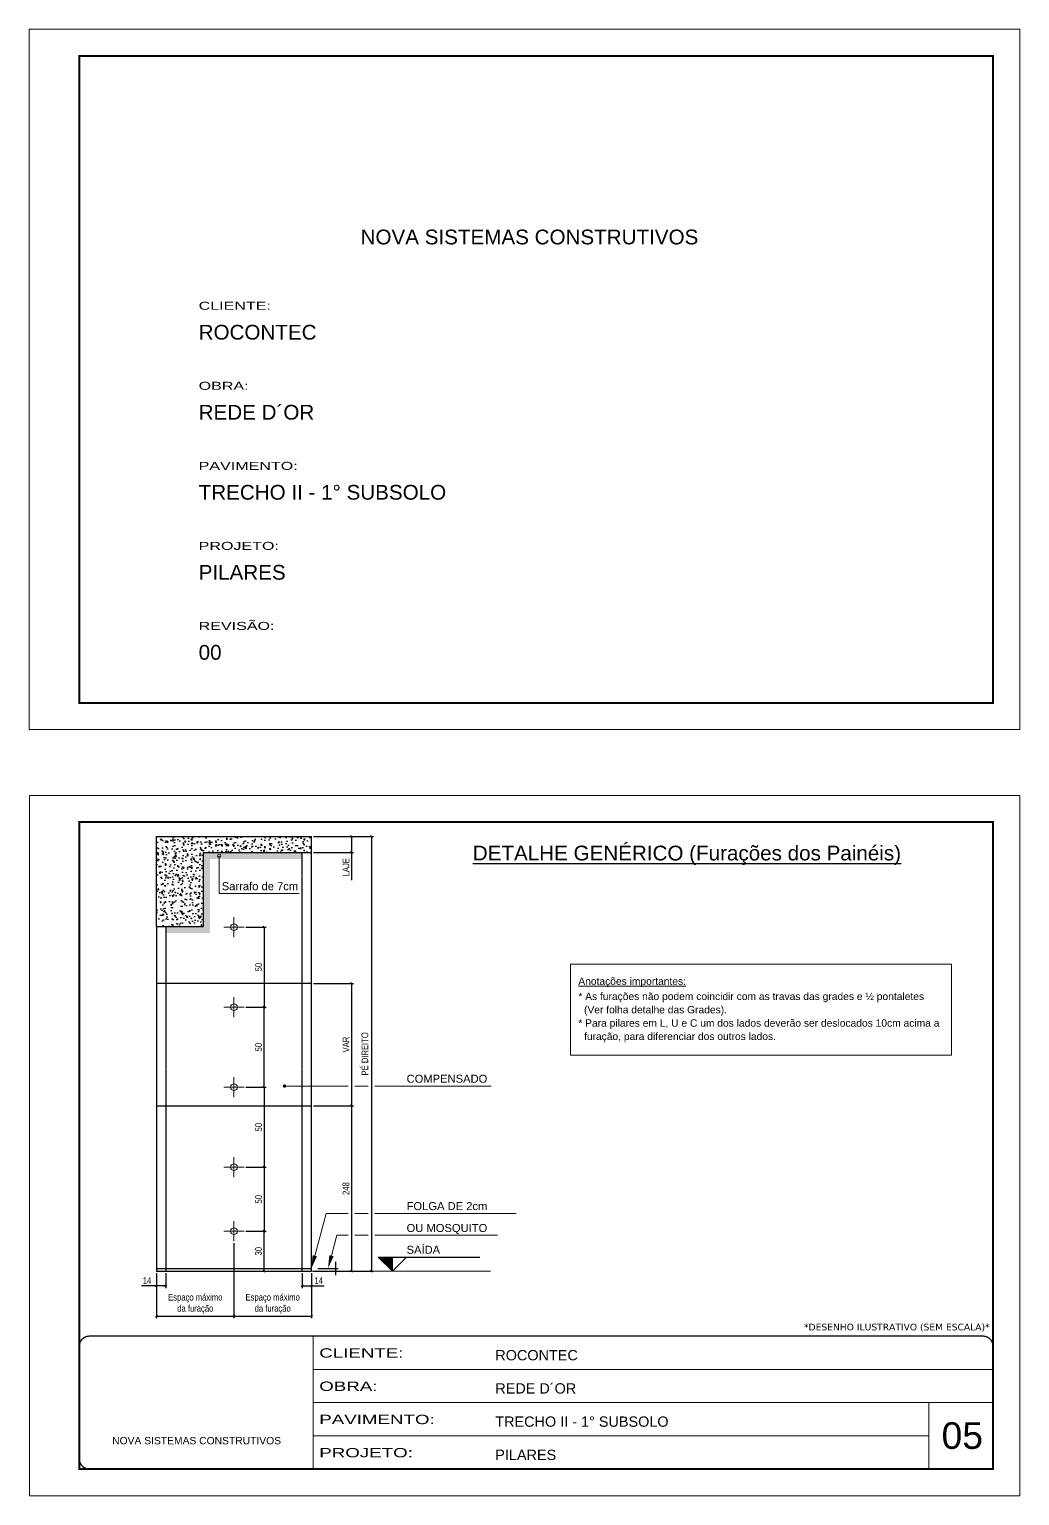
# Model space of a CAD drawing. Extents: x 1945 to 10875, y -3405 to 3369.
# Drawn here: x 1945 to 3430, y 41 to 2240 of the extents above; entities that cross this region are included whole.
import ezdxf
from ezdxf.enums import TextEntityAlignment as Align

# ---------------------------------------------------------------- set-up
doc = ezdxf.new("R2010")
doc.units = 0
for name, pattern in [('CONTINUO', [0]), ('DASHED', [0.75, 0.5, -0.25]), ('HIDDEN', [0.375, 0.25, -0.125])]:
    doc.linetypes.add(name, pattern=pattern)
for name, color, linetype, lineweight in [('CARIMBO', 255, 'Continuous', 9), ('Folhas', 255, 'Continuous', 9), ('Hachura', 251, 'Continuous', 9), ('SARRAFO DE PRESSAO', 251, 'DASHED', 9)]:
    doc.layers.add(name, color=color, linetype=linetype, lineweight=lineweight)
for name, color, linetype in [('COTA', 241, 'Continuous'), ('NIVEL', 7, 'Continuous'), ('Painéis', 200, 'Continuous'), ('SARR_2.2x7', 40, 'Continuous'), ('SARRAFO', 251, 'Continuous')]:
    doc.layers.add(name, color=color, linetype=linetype)
doc.styles.add('ARIAL', font='arial.ttf')
doc.styles.add('COTA TECNICA-50', font='techl___.ttf', dxfattribs={"height": 10})
doc.styles.add('stylellllll', font='verdana.ttf', dxfattribs={"height": 2})
doc.styles.add('Tecnologia', font='')
doc.styles.get('Tecnologia').set_extended_font_data('Forgotten Futurist')
doc.dimstyles.new('COTA PAINEL-50', dxfattribs={"dimtxt": 10, "dimasz": 3, "dimexe": 3, "dimexo": 3, "dimgap": 3, "dimtad": 1, "dimdec": 1, "dimzin": 12, "dimdsep": 46, "dimtxsty": 'COTA TECNICA-50', "dimblk1": 'OBLIQUE', "dimblk2": 'OBLIQUE', "dimsah": 1, "dimcen": 0.9, "dimclrd": 4, "dimclre": 4, "dimclrt": 240, "dimadec": 1, "dimazin": 3, "dimtfac": 1, "dimtdec": 1, "dimtmove": 0, "dimatfit": 3, "dimfxl": 1, "dimtolj": 1, "dimtzin": 12, "dimarcsym": 0})
pattern_1 = [(50, (-5049.026, -14117.099), (18.218467, -1.593909), [1.905, -20.955]), (355, (-5049.026, -14117.099), (-3.524283, 19.105664), [1.524, -16.764]), (100.451, (-5047.508, -14117.232), (14.69425, 17.511669), [1.619, -17.809]), (46.1842, (-5049.026, -14112.02), (27.107904, -4.204233), [2.8575, -31.4325]), (96.6356, (-5046.767, -14112.37), (23.740423, 24.742556), [2.4285, -26.7135]), (351.184, (-5049.026, -14112.02), (23.74046, 24.74251), [2.286, -25.146]), (21, (-5046.486, -14113.289), (15.161488, -10.226552), [1.905, -20.955]), (326, (-5046.486, -14113.289), (6.180203, 18.418797), [1.524, -16.764]), (71.4514, (-5045.223, -14114.141), (21.341649, 8.192286), [1.619, -17.809]), (37.5, (-5049.026, -14117.099), (0.3088603, 8.455504), [0, -16.5608, 0, -17.018, 0, -16.8275]), (7.5, (-5049.026, -14117.099), (6.6819663, 10.0180575), [0, -9.7028, 0, -16.1798, 0, -6.4135]), (327.5, (-5054.69, -14117.099), (13.5590595, -0.5728744), [0, -6.35, 0, -19.812, 0, -26.289]), (317.5, (-5057.23, -14117.099), (14.812918, 2.542649), [0, -8.255, 0, -13.1572, 0, -18.669])]

# ---------------------------------------------------------------- blocks, each defined once
blk = doc.blocks.new('_Oblique')
at = {"color": 0, "linetype": 'ByBlock', "lineweight": -2}
blk.add_line((-0.5, -0.5), (0.5, 0.5), dxfattribs=at)
blk = doc.blocks.new('*D349')
at = {"layer": 'COTA', "color": 4, "lineweight": -2, "transparency": 16777216}
for p, q in [((2371.1, 1029.7), (2431.1, 1029.7)), ((2428.1, 1029.7), (2428.1, 1005.7)), ((2371.1, 1005.7), (2431.1, 1005.7)), ((2428.1, 1005.7), (2428.1, 964.2))]:
    blk.add_line(p, q, dxfattribs=at)
at = {"layer": 'Defpoints', "color": 0, "transparency": 16777216}
for p in [(2368.1, 1029.7), (2368.1, 1005.7), (2428.1, 1005.7)]:
    blk.add_point(p, dxfattribs=at)
at = {"layer": 'COTA', "color": 4, "lineweight": -2, "transparency": 16777216, "xscale": 3, "yscale": 3, "zscale": 3}
for p, rotation in [((2428.1, 1029.7), 90), ((2428.1, 1005.7), 270)]:
    blk.add_blockref('_Oblique', p, dxfattribs=dict(at, rotation=rotation))
at = {"layer": 'COTA', "color": 240, "transparency": 16777216, "insert": (2420, 983.5), "char_height": 10, "attachment_point": 5, "rotation": 90, "style": 'COTA TECNICA-50'}
blk.add_mtext('\\A1;LAJE', dxfattribs=at)
blk = doc.blocks.new('*D350')
at = {"layer": 'COTA', "color": 4, "lineweight": -2, "transparency": 16777216}
for p, q in [((2371.1, 625.7), (2431.1, 625.7)), ((2428.1, 625.7), (2428.1, 377.7)), ((2371.1, 377.7), (2431.1, 377.7))]:
    blk.add_line(p, q, dxfattribs=at)
at = {"layer": 'Defpoints', "color": 0, "transparency": 16777216}
for p in [(2368.1, 625.7), (2368.1, 377.7), (2428.1, 377.7)]:
    blk.add_point(p, dxfattribs=at)
at = {"layer": 'COTA', "color": 4, "lineweight": -2, "transparency": 16777216, "xscale": 3, "yscale": 3, "zscale": 3}
for p, rotation in [((2428.1, 625.7), 90), ((2428.1, 377.7), 270)]:
    blk.add_blockref('_Oblique', p, dxfattribs=dict(at, rotation=rotation))
at = {"layer": 'COTA', "color": 240, "transparency": 16777216, "insert": (2420, 501.7), "char_height": 10, "attachment_point": 5, "rotation": 90, "style": 'COTA TECNICA-50'}
blk.add_mtext('\\A1;248', dxfattribs=at)
blk = doc.blocks.new('*D351')
at = {"layer": 'COTA', "color": 4, "lineweight": -2, "transparency": 16777216}
for p, q in [((2371.1, 1029.7), (2461.1, 1029.7)), ((2458.1, 1029.7), (2458.1, 377.7)), ((2371.1, 377.7), (2461.1, 377.7))]:
    blk.add_line(p, q, dxfattribs=at)
at = {"layer": 'Defpoints', "color": 0, "transparency": 16777216}
for p in [(2368.1, 1029.7), (2368.1, 377.7), (2458.1, 377.7)]:
    blk.add_point(p, dxfattribs=at)
at = {"layer": 'COTA', "color": 4, "lineweight": -2, "transparency": 16777216, "xscale": 3, "yscale": 3, "zscale": 3}
for p, rotation in [((2458.1, 1029.7), 90), ((2458.1, 377.7), 270)]:
    blk.add_blockref('_Oblique', p, dxfattribs=dict(at, rotation=rotation))
at = {"layer": 'COTA', "color": 240, "transparency": 16777216, "insert": (2448.4, 703.7), "char_height": 10, "attachment_point": 5, "rotation": 90, "style": 'COTA TECNICA-50'}
blk.add_mtext('\\A1;PÉ DIREITO', dxfattribs=at)
blk = doc.blocks.new('Furação')
at = {"color": 2}
for p, q in [((3747.5, 717.9), (3747.5, 702.9)), ((3740, 710.4), (3755, 710.4))]:
    blk.add_line(p, q, dxfattribs=at)
blk.add_circle((3747.5, 710.4), 2.5, dxfattribs=at)
blk = doc.blocks.new('*D352')
at = {"layer": 'COTA', "color": 4, "lineweight": -2, "transparency": 16777216}
for p, q in [((2252.1, 419.7), (2252.1, 307.6)), ((2136.1, 374.7), (2136.1, 307.6)), ((2136.1, 310.6), (2252.1, 310.6))]:
    blk.add_line(p, q, dxfattribs=at)
at = {"layer": 'Defpoints', "color": 0, "transparency": 16777216}
for p in [(2252.1, 422.7), (2136.1, 377.7), (2252.1, 310.6)]:
    blk.add_point(p, dxfattribs=at)
at = {"layer": 'COTA', "color": 4, "lineweight": -2, "transparency": 16777216, "xscale": 3, "yscale": 3, "zscale": 3, "rotation": 180}
blk.add_blockref('_Oblique', (2136.1, 310.6), dxfattribs=at)
at = {"layer": 'COTA', "color": 4, "lineweight": -2, "transparency": 16777216, "xscale": 3, "yscale": 3, "zscale": 3}
blk.add_blockref('_Oblique', (2252.1, 310.6), dxfattribs=at)
at = {"layer": 'COTA', "color": 240, "transparency": 16777216, "insert": (2194.1, 328.9), "char_height": 10, "attachment_point": 5, "style": 'COTA TECNICA-50'}
blk.add_mtext('\\A1;Espaço máximo\\Pda furação', dxfattribs=at)
blk = doc.blocks.new('*D353')
at = {"layer": 'COTA', "color": 4, "lineweight": -2, "transparency": 16777216}
for p, q in [((2252.1, 419.7), (2252.1, 307.6)), ((2368.1, 374.7), (2368.1, 307.6)), ((2252.1, 310.6), (2368.1, 310.6))]:
    blk.add_line(p, q, dxfattribs=at)
at = {"layer": 'Defpoints', "color": 0, "transparency": 16777216}
for p in [(2252.1, 422.7), (2368.1, 377.7), (2368.1, 310.6)]:
    blk.add_point(p, dxfattribs=at)
at = {"layer": 'COTA', "color": 4, "lineweight": -2, "transparency": 16777216, "xscale": 3, "yscale": 3, "zscale": 3, "rotation": 180}
blk.add_blockref('_Oblique', (2252.1, 310.6), dxfattribs=at)
at = {"layer": 'COTA', "color": 4, "lineweight": -2, "transparency": 16777216, "xscale": 3, "yscale": 3, "zscale": 3}
blk.add_blockref('_Oblique', (2368.1, 310.6), dxfattribs=at)
at = {"layer": 'COTA', "color": 240, "transparency": 16777216, "insert": (2310.1, 328.9), "char_height": 10, "attachment_point": 5, "style": 'COTA TECNICA-50'}
blk.add_mtext('\\A1;Espaço máximo\\Pda furação', dxfattribs=at)
blk = doc.blocks.new('*D354')
at = {"layer": 'COTA', "color": 4, "lineweight": -2, "transparency": 16777216}
for p, q in [((2136.1, 374.7), (2136.1, 352.6)), ((2150.1, 374.7), (2150.1, 352.6)), ((2136.1, 355.6), (2113.6, 355.6)), ((2150.1, 355.6), (2136.1, 355.6))]:
    blk.add_line(p, q, dxfattribs=at)
at = {"layer": 'Defpoints', "color": 0, "transparency": 16777216}
for p in [(2136.1, 377.7), (2150.1, 377.7), (2150.1, 355.6)]:
    blk.add_point(p, dxfattribs=at)
at = {"layer": 'COTA', "color": 4, "lineweight": -2, "transparency": 16777216, "xscale": 3, "yscale": 3, "zscale": 3, "rotation": 180}
blk.add_blockref('_Oblique', (2136.1, 355.6), dxfattribs=at)
at = {"layer": 'COTA', "color": 4, "lineweight": -2, "transparency": 16777216, "xscale": 3, "yscale": 3, "zscale": 3}
blk.add_blockref('_Oblique', (2150.1, 355.6), dxfattribs=at)
at = {"layer": 'COTA', "color": 240, "transparency": 16777216, "insert": (2121.6, 363.7), "char_height": 10, "attachment_point": 5, "style": 'COTA TECNICA-50'}
blk.add_mtext('\\A1;14', dxfattribs=at)
blk = doc.blocks.new('*D355')
at = {"layer": 'COTA', "color": 4, "lineweight": -2, "transparency": 16777216}
for p, q in [((2354.1, 374.7), (2354.1, 352.6)), ((2368.1, 374.7), (2368.1, 352.6)), ((2354.1, 355.6), (2368.1, 355.6)), ((2368.1, 355.6), (2387.2, 355.6))]:
    blk.add_line(p, q, dxfattribs=at)
at = {"layer": 'Defpoints', "color": 0, "transparency": 16777216}
for p in [(2354.1, 377.7), (2368.1, 377.7), (2368.1, 355.6)]:
    blk.add_point(p, dxfattribs=at)
at = {"layer": 'COTA', "color": 4, "lineweight": -2, "transparency": 16777216, "xscale": 3, "yscale": 3, "zscale": 3, "rotation": 180}
blk.add_blockref('_Oblique', (2354.1, 355.6), dxfattribs=at)
at = {"layer": 'COTA', "color": 4, "lineweight": -2, "transparency": 16777216, "xscale": 3, "yscale": 3, "zscale": 3}
blk.add_blockref('_Oblique', (2368.1, 355.6), dxfattribs=at)
at = {"layer": 'COTA', "color": 240, "transparency": 16777216, "insert": (2379.1, 363.7), "char_height": 10, "attachment_point": 5, "style": 'COTA TECNICA-50'}
blk.add_mtext('\\A1;14', dxfattribs=at)
blk = doc.blocks.new('*D356')
at = {"layer": 'COTA', "color": 4, "lineweight": -2, "transparency": 16777216}
for p, q in [((2270.1, 437.7), (2300.1, 437.7)), ((2297.1, 377.7), (2297.1, 437.7))]:
    blk.add_line(p, q, dxfattribs=at)
at = {"layer": 'Defpoints', "color": 0, "transparency": 16777216}
for p in [(2267.1, 437.7), (2297.1, 437.7), (2297.1, 377.7)]:
    blk.add_point(p, dxfattribs=at)
at = {"layer": 'COTA', "color": 4, "lineweight": -2, "transparency": 16777216, "xscale": 3, "yscale": 3, "zscale": 3}
for p, rotation in [((2297.1, 437.7), 90), ((2297.1, 377.7), 270)]:
    blk.add_blockref('_Oblique', p, dxfattribs=dict(at, rotation=rotation))
at = {"layer": 'COTA', "color": 240, "transparency": 16777216, "insert": (2288.8, 407.7), "char_height": 10, "attachment_point": 5, "rotation": 90, "style": 'COTA TECNICA-50'}
blk.add_mtext('\\A1;30', dxfattribs=at)
blk = doc.blocks.new('*D357')
at = {"layer": 'COTA', "color": 4, "lineweight": -2, "transparency": 16777216}
for p, q in [((2270.1, 533.7), (2300.1, 533.7)), ((2297.1, 533.7), (2297.1, 437.7)), ((2270.1, 437.7), (2300.1, 437.7))]:
    blk.add_line(p, q, dxfattribs=at)
at = {"layer": 'Defpoints', "color": 0, "transparency": 16777216}
for p in [(2267.1, 533.7), (2267.1, 437.7), (2297.1, 437.7)]:
    blk.add_point(p, dxfattribs=at)
at = {"layer": 'COTA', "color": 4, "lineweight": -2, "transparency": 16777216, "xscale": 3, "yscale": 3, "zscale": 3}
for p, rotation in [((2297.1, 533.7), 90), ((2297.1, 437.7), 270)]:
    blk.add_blockref('_Oblique', p, dxfattribs=dict(at, rotation=rotation))
at = {"layer": 'COTA', "color": 240, "transparency": 16777216, "insert": (2289, 485.7), "char_height": 10, "attachment_point": 5, "rotation": 90, "style": 'COTA TECNICA-50'}
blk.add_mtext('\\A1;50', dxfattribs=at)
blk = doc.blocks.new('*D358')
at = {"layer": 'COTA', "color": 4, "lineweight": -2, "transparency": 16777216}
for p, q in [((2270.1, 653.7), (2300.1, 653.7)), ((2297.1, 653.7), (2297.1, 533.7)), ((2270.1, 533.7), (2300.1, 533.7))]:
    blk.add_line(p, q, dxfattribs=at)
at = {"layer": 'Defpoints', "color": 0, "transparency": 16777216}
for p in [(2267.1, 653.7), (2267.1, 533.7), (2297.1, 533.7)]:
    blk.add_point(p, dxfattribs=at)
at = {"layer": 'COTA', "color": 4, "lineweight": -2, "transparency": 16777216, "xscale": 3, "yscale": 3, "zscale": 3}
for p, rotation in [((2297.1, 653.7), 90), ((2297.1, 533.7), 270)]:
    blk.add_blockref('_Oblique', p, dxfattribs=dict(at, rotation=rotation))
at = {"layer": 'COTA', "color": 240, "transparency": 16777216, "insert": (2289, 593.7), "char_height": 10, "attachment_point": 5, "rotation": 90, "style": 'COTA TECNICA-50'}
blk.add_mtext('\\A1;50', dxfattribs=at)
blk = doc.blocks.new('*D359')
at = {"layer": 'COTA', "color": 4, "lineweight": -2, "transparency": 16777216}
for p, q in [((2270.1, 773.7), (2300.1, 773.7)), ((2297.1, 653.7), (2297.1, 773.7)), ((2270.1, 653.7), (2300.1, 653.7))]:
    blk.add_line(p, q, dxfattribs=at)
at = {"layer": 'Defpoints', "color": 0, "transparency": 16777216}
for p in [(2267.1, 773.7), (2297.1, 773.7), (2267.1, 653.7)]:
    blk.add_point(p, dxfattribs=at)
at = {"layer": 'COTA', "color": 4, "lineweight": -2, "transparency": 16777216, "xscale": 3, "yscale": 3, "zscale": 3}
for p, rotation in [((2297.1, 773.7), 90), ((2297.1, 653.7), 270)]:
    blk.add_blockref('_Oblique', p, dxfattribs=dict(at, rotation=rotation))
at = {"layer": 'COTA', "color": 240, "transparency": 16777216, "insert": (2289, 713.7), "char_height": 10, "attachment_point": 5, "rotation": 90, "style": 'COTA TECNICA-50'}
blk.add_mtext('\\A1;50', dxfattribs=at)
blk = doc.blocks.new('*D360')
at = {"layer": 'COTA', "color": 4, "lineweight": -2, "transparency": 16777216}
for p, q in [((2270.1, 893.7), (2300.1, 893.7)), ((2297.1, 893.7), (2297.1, 773.7)), ((2270.1, 773.7), (2300.1, 773.7))]:
    blk.add_line(p, q, dxfattribs=at)
at = {"layer": 'Defpoints', "color": 0, "transparency": 16777216}
for p in [(2267.1, 893.7), (2267.1, 773.7), (2297.1, 773.7)]:
    blk.add_point(p, dxfattribs=at)
at = {"layer": 'COTA', "color": 4, "lineweight": -2, "transparency": 16777216, "xscale": 3, "yscale": 3, "zscale": 3}
for p, rotation in [((2297.1, 893.7), 90), ((2297.1, 773.7), 270)]:
    blk.add_blockref('_Oblique', p, dxfattribs=dict(at, rotation=rotation))
at = {"layer": 'COTA', "color": 240, "transparency": 16777216, "insert": (2289, 833.7), "char_height": 10, "attachment_point": 5, "rotation": 90, "style": 'COTA TECNICA-50'}
blk.add_mtext('\\A1;50', dxfattribs=at)
blk = doc.blocks.new('_Dot')
at = {"color": 0, "linetype": 'ByBlock', "lineweight": -2}
blk.add_line((-0.5, 0), (-1, 0), dxfattribs=at)
at = {"color": 0, "linetype": 'ByBlock', "const_width": 0.5}
blk.add_lwpolyline([(-0.25, 0, 1), (0.25, 0, 1)], format="xyb", close=True, dxfattribs=at)
blk = doc.blocks.new('*D361')
at = {"layer": 'COTA', "color": 4, "lineweight": -2, "transparency": 16777216}
for p, q in [((2371.1, 809.4), (2431.1, 809.4)), ((2428.1, 809.4), (2428.1, 625.7)), ((2371.1, 625.7), (2431.1, 625.7))]:
    blk.add_line(p, q, dxfattribs=at)
at = {"layer": 'Defpoints', "color": 0, "transparency": 16777216}
for p in [(2368.1, 809.4), (2368.1, 625.7), (2428.1, 625.7)]:
    blk.add_point(p, dxfattribs=at)
at = {"layer": 'COTA', "color": 4, "lineweight": -2, "transparency": 16777216, "xscale": 3, "yscale": 3, "zscale": 3}
for p, rotation in [((2428.1, 809.4), 90), ((2428.1, 625.7), 270)]:
    blk.add_blockref('_Oblique', p, dxfattribs=dict(at, rotation=rotation))
at = {"layer": 'COTA', "color": 240, "transparency": 16777216, "insert": (2420, 717.6), "char_height": 10, "attachment_point": 5, "rotation": 90, "style": 'COTA TECNICA-50'}
blk.add_mtext('\\A1;VAR', dxfattribs=at)
blk = doc.blocks.new('9999999999')
at = {"color": 30, "linetype": 'CONTINUO'}
for p, q in [((98564.6, 34230.2), (98564.6, 34429.4)), ((98564.6, 34379.6), (99584, 34379.6)), ((98564.6, 34329.8), (99488, 34329.8)), ((99584, 34329.8), (99488, 34329.8)), ((99488, 34329.8), (99488, 34230.2)), ((98564.6, 34280), (99488, 34280))]:
    blk.add_line(p, q, dxfattribs=at)
at = {"color": 30, "linetype": 'CONTINUO', "const_width": 2}
blk.add_lwpolyline([(99584, 34230.2), (99584, 34414.4, 0.414214), (99569, 34429.4), (98229, 34429.4, 0.414214), (98214, 34414.4), (98214, 34245.2, 0.414214), (98229, 34230.2), (99584, 34230.2)], format="xyb", dxfattribs=at)
at = {"layer": 'Folhas'}
blk.add_lwpolyline([(98139, 34190.2), (99624, 34190.2), (99624, 35240.2), (98139, 35240.2)], close=True, dxfattribs=at)
at = {"layer": 'Folhas', "color": 30, "const_width": 3}
blk.add_lwpolyline([(98214, 34230.2), (99584, 34230.2), (99584, 35200.2), (98214, 35200.2)], close=True, dxfattribs=at)
at = {"color": 7, "linetype": 'Continuous', "ltscale": 5, "style": 'ARIAL'}
for s, height, p in [('ROCONTEC', 15.48, (98837.7, 34393.1)), ('REDE D´OR', 15.48, (98837.7, 34343.3)), ('TRECHO II - 1° SUBSOLO', 15.483, (98837.7, 34293.5)), ('NOVA SISTEMAS CONSTRUTIVOS', 11.059, (98263.2, 34267.2)), ('PILARES', 15.48, (98837.7, 34243.7))]:
    blk.add_text(s, height=height, dxfattribs=at).set_placement(p)
at = {"layer": 'Folhas', "color": 7, "style": 'Tecnologia', "width": 1.5}
for s, p in [('CLIENTE:', (98573.7, 34397.2)), ('OBRA:', (98573.7, 34347.3)), ('PAVIMENTO:', (98573.7, 34297.5)), ('PROJETO:', (98573.7, 34247.7))]:
    blk.add_text(s, height=14, dxfattribs=at).set_placement(p)

msp = doc.modelspace()

# ---------------------------------------------------------------- hatches: boundary and pattern name
at = {"layer": 'COTA'}
h = msp.add_hatch(dxfattribs=at)
h.set_pattern_fill('AR-CONC', color=256, scale=0.1, style=0)
h.set_pattern_definition(pattern_1)
h.paths.add_polyline_path([(2206.06, 1005.71), (2285.06, 1005.71), (2285.06, 1029.71), (2136.06, 1029.71), (2136.06, 894.71), (2206.06, 894.71)])
h = msp.add_hatch(dxfattribs=at)
h.set_pattern_fill('AR-CONC', color=256, scale=0.1, style=0)
h.set_pattern_definition(pattern_1)
h.paths.add_polyline_path([(2285.06, 1029.71), (2285.06, 1005.71), (2368.06, 1005.71), (2368.06, 1029.71)])
at = {"layer": 'NIVEL'}
msp.add_hatch(color=256, dxfattribs=at).paths.add_polyline_path([(2468.47, 398.92), (2489.69, 377.71), (2489.69, 398.92)])
at = {"layer": 'SARRAFO'}
msp.add_hatch(color=256, dxfattribs=at).paths.add_polyline_path([(2206.06, 894.71), (2150.06, 894.71), (2150.06, 884.71), (2216.06, 884.71), (2216.06, 995.71), (2230.06, 995.71), (2230.06, 998.21, -0.4142136), (2227.56, 1000.71, -1), (2232.56, 1000.71, -0.4142136), (2230.06, 998.21), (2230.06, 995.71), (2354.06, 995.71), (2354.06, 1005.71), (2206.06, 1005.71)])

# ---------------------------------------------------------------- linework, layer by layer
for p, q in [((2378.06, 381.71), (2408.06, 381.71)), ((2404.06, 391.71), (2404.06, 371.71))]:
    msp.add_line(p, q)
at = {"layer": 'COTA'}
for p, q in [((2136.06, 1029.71), (2368.06, 1029.71)), ((2136.06, 894.71), (2136.06, 1029.71)), ((2368.06, 1029.71), (2368.06, 1005.71))]:
    msp.add_line(p, q, dxfattribs=at)
at = {"layer": 'Folhas'}
msp.add_lwpolyline([(1945.21, 1189.8), (3430.21, 1189.8), (3430.21, 2239.8), (1945.21, 2239.8)], close=True, dxfattribs=at)
at = {"layer": 'Folhas', "color": 30, "const_width": 3}
msp.add_lwpolyline([(2020.21, 1229.8), (3390.21, 1229.8), (3390.21, 2199.8), (2020.21, 2199.8)], close=True, dxfattribs=at)
at = {"layer": 'Folhas', "color": 30}
msp.add_lwpolyline([(2756.68, 838.25), (3327.89, 838.25), (3327.89, 701.75), (2756.68, 701.75)], close=True, dxfattribs=at)
at = {"layer": 'Hachura'}
for p, q in [((2230.06, 1000.71), (2230.06, 944.03)), ((2230.06, 944.03), (2349.75, 944.03)), ((2332.82, 655.39), (2423.06, 655.39)), ((2433.06, 655.39), (2453.06, 655.39)), ((2463.06, 655.39), (2637.53, 655.39)), ((2373.24, 401.02), (2390.22, 464.41)), ((2390.22, 464.41), (2423.06, 464.41)), ((2433.06, 464.41), (2453.06, 464.41)), ((2463.06, 464.41), (2675.44, 464.41)), ((2398.24, 401.02), (2406.42, 431.57)), ((2406.42, 431.57), (2423.06, 431.57)), ((2433.06, 431.57), (2453.06, 431.57)), ((2463.06, 431.57), (2647.45, 431.57))]:
    msp.add_line(p, q, dxfattribs=at)
at = {"layer": 'Hachura', "ltscale": 0.5}
msp.add_lwpolyline([(2368.06, 377.71), (2636.87, 377.71)], dxfattribs=at)
at = {"layer": 'Hachura'}
msp.add_circle((2230.06, 1000.71), 2.5, dxfattribs=at)
for points in [[(2376.46, 400.16), (2368.06, 381.71), (2370.02, 401.89)], [(2401.46, 400.16), (2393.06, 381.71), (2395.02, 401.89)]]:
    msp.add_solid(points, dxfattribs=at)
at = {"layer": 'NIVEL'}
for p, q in [((2489.69, 377.71), (2468.47, 398.92)), ((2468.47, 398.92), (2620.69, 398.92)), ((2489.69, 377.71), (2510.9, 398.92)), ((2489.69, 377.71), (2489.69, 398.92))]:
    msp.add_line(p, q, dxfattribs=at)
at = {"layer": 'Painéis'}
for p, q in [((2206.06, 1005.71), (2368.06, 1005.71)), ((2206.06, 1005.71), (2206.06, 894.71)), ((2368.06, 1005.71), (2368.06, 377.71)), ((2136.06, 894.71), (2206.06, 894.71)), ((2136.06, 894.71), (2136.06, 377.71)), ((2136.06, 809.42), (2368.06, 809.42)), ((2136.06, 625.71), (2368.06, 625.71)), ((2136.06, 381.71), (2368.06, 381.71)), ((2136.06, 377.71), (2368.06, 377.71))]:
    msp.add_line(p, q, dxfattribs=at)
at = {"layer": 'SARR_2.2x7', "linetype": 'HIDDEN'}
for p, q in [((2354.06, 1005.71), (2354.06, 377.71)), ((2150.06, 894.71), (2150.06, 377.71))]:
    msp.add_line(p, q, dxfattribs=at)

# ---------------------------------------------------------------- block references
at = {"layer": 'CARIMBO', "xscale": 2, "yscale": 2, "zscale": 2}
for p in [(-5242.89, -527.08), (-5242.89, -647.08), (-5242.89, -767.08), (-5242.89, -887.08), (-5242.89, -983.08)]:
    msp.add_blockref('Furação', p, dxfattribs=at)
at = {"layer": 'Hachura', "xscale": 5, "yscale": 5, "zscale": 5, "rotation": 180}
msp.add_blockref('_Dot', (2327.82, 655.39), dxfattribs=at)
at = {"layer": 'SARRAFO DE PRESSAO', "color": 6, "linetype": 'ByBlock'}
msp.add_blockref('9999999999', (-96193.77, -34148.98), dxfattribs=at)

# ---------------------------------------------------------------- texts
at = {"color": 0, "linetype": 'Continuous', "ltscale": 5, "style": 'ARIAL'}
for s, height, p in [('NOVA SISTEMAS CONSTRUTIVOS', 22.1184, (2441.95, 1917.37)), ('ROCONTEC', 22.118, (2199.11, 1774.6)), ('REDE D´OR', 22.118, (2199.11, 1654.6)), ('TRECHO II - 1° SUBSOLO', 22.1184, (2199.11, 1534.6)), ('PILARES', 22.118, (2199.11, 1414.6)), ('00', 22.118, (2199.11, 1294.6))]:
    msp.add_text(s, height=height, dxfattribs=at).set_placement(p)
msp.add_text('%%UDETALHE GENÉRICO (Furações dos Painéis)', height=22.1184, dxfattribs=at).set_placement((2931.24, 993.68), align=Align.CENTER)
at = {"layer": 'CARIMBO', "color": 0, "linetype": 'Continuous', "ltscale": 5, "style": 'ARIAL'}
for s, p in [('Sarrafo de 7cm', (2233.75, 949.03)), ('COMPENSADO', (2510.9, 660.39)), ('FOLGA DE 2cm', (2510.9, 469.41)), ('OU MOSQUITO', (2510.9, 436.57)), ('SAÍDA', (2510.9, 403.92))]:
    msp.add_text(s, height=12, dxfattribs=at).set_placement(p)
at = {"layer": 'CARIMBO', "style": 'stylellllll'}
msp.add_text('*DESENHO ILUSTRATIVO (SEM ESCALA)*', height=10, dxfattribs=at).set_placement((3385.21, 289.04), align=Align.RIGHT)
at = {"layer": 'CARIMBO', "style": 'ARIAL'}
msp.add_text('05', height=40, dxfattribs=at).set_placement((3313.07, 111.37))
msp.add_text('05', height=40, dxfattribs=at).set_placement((3313.07, 111.37))
at = {"layer": 'Folhas', "color": 30, "style": 'Tecnologia', "width": 1.5}
for s, p in [('CLIENTE:', (2199.11, 1819.31)), ('OBRA:', (2199.11, 1699.31)), ('PAVIMENTO:', (2199.11, 1579.31)), ('PROJETO:', (2199.11, 1459.31)), ('REVISÃO:', (2199.11, 1339.31))]:
    msp.add_text(s, height=12, dxfattribs=at).set_placement(p)
at = {"layer": 'Folhas', "color": 7, "style": 'ARIAL'}
for s, p in [('%%UAnotações importantes:', (2768.43, 807.13)), ('* As furações não podem coincidir com as travas das grades e ½ pontaletes', (2768.43, 784.39)), ('  (Ver folha detalhe das Grades).', (2768.43, 764.39)), ('* Para pilares em L, U e C um dos lados deverão ser deslocados 10cm acima a', (2768.43, 744.39)), ('  furação, para diferenciar dos outros lados.', (2768.43, 724.39))]:
    msp.add_text(s, height=11, dxfattribs=at).set_placement(p)

# ---------------------------------------------------------------- dimensions: what is measured, and where the dimension line sits
at = {"layer": 'COTA'}
for base, p1, p2, text, picture, middle in [((2428.06, 1005.71), (2368.06, 1029.71), (2368.06, 1005.71), 'LAJE', '*D349', (2428.06, 983.48)), ((2428.06, 625.71), (2368.06, 809.42), (2368.06, 625.71), 'VAR', '*D361', (2428.06, 717.56))]:
    dim = msp.add_linear_dim(base=base, p1=p1, p2=p2, angle=90, text=text, dimstyle='COTA PAINEL-50', dxfattribs=at)
    dim.commit()
    dim.dimension.update_dxf_attribs({"geometry": picture, "text_midpoint": middle, "dimtype": 160})
for base, p1, p2, text, picture, middle in [((2458.06, 377.71), (2368.06, 1029.71), (2368.06, 377.71), 'PÉ DIREITO', '*D351', (2448.38, 703.71)), ((2297.06, 773.71), (2267.06, 893.71), (2267.06, 773.71), '50', '*D360', (2288.95, 833.71)), ((2297.06, 773.71), (2267.06, 653.71), (2267.06, 773.71), '50', '*D359', (2288.95, 713.71)), ((2297.06, 533.71), (2267.06, 653.71), (2267.06, 533.71), '50', '*D358', (2288.95, 593.71)), ((2297.06, 437.71), (2267.06, 533.71), (2267.06, 437.71), '50', '*D357', (2288.95, 485.71)), ((2297.06, 437.71), (2297.06, 377.71), (2267.06, 437.71), '30', '*D356', (2288.84, 407.71))]:
    dim = msp.add_linear_dim(base=base, p1=p1, p2=p2, angle=90, text=text, dimstyle='COTA PAINEL-50', dxfattribs=at)
    dim.commit()
    dim.dimension.update_dxf_attribs({"geometry": picture, "text_midpoint": middle})
dim = msp.add_linear_dim(base=(2428.06, 377.71), p1=(2368.06, 625.71), p2=(2368.06, 377.71), angle=90, dimstyle='COTA PAINEL-50', dxfattribs=at)
dim.commit()
dim.dimension.update_dxf_attribs({"geometry": '*D350', "text_midpoint": (2419.97, 501.71)})
for base, p1, p2, picture, middle in [((2252.06, 310.58), (2136.06, 377.71), (2252.06, 422.71), '*D352', (2194.06, 310.58)), ((2368.06, 310.58), (2252.06, 422.71), (2368.06, 377.71), '*D353', (2310.06, 310.58))]:
    dim = msp.add_linear_dim(base=base, p1=p1, p2=p2, text='Espaço máximo\\Pda furação', dimstyle='COTA PAINEL-50', dxfattribs=at)
    dim.commit()
    dim.dimension.update_dxf_attribs({"geometry": picture, "text_midpoint": middle, "dimtype": 160})
dim = msp.add_linear_dim(base=(2150.06, 355.58), p1=(2136.06, 377.71), p2=(2150.06, 377.71), dimstyle='COTA PAINEL-50', dxfattribs=at)
dim.commit()
dim.dimension.update_dxf_attribs({"geometry": '*D354', "text_midpoint": (2121.62, 355.58), "dimtype": 160})
dim = msp.add_linear_dim(base=(2368.06, 355.58), p1=(2354.06, 377.71), p2=(2368.06, 377.71), dimstyle='COTA PAINEL-50', dxfattribs=at)
dim.commit()
dim.dimension.update_dxf_attribs({"geometry": '*D355', "text_midpoint": (2379.12, 363.65)})

doc.saveas('drawing.dxf')
